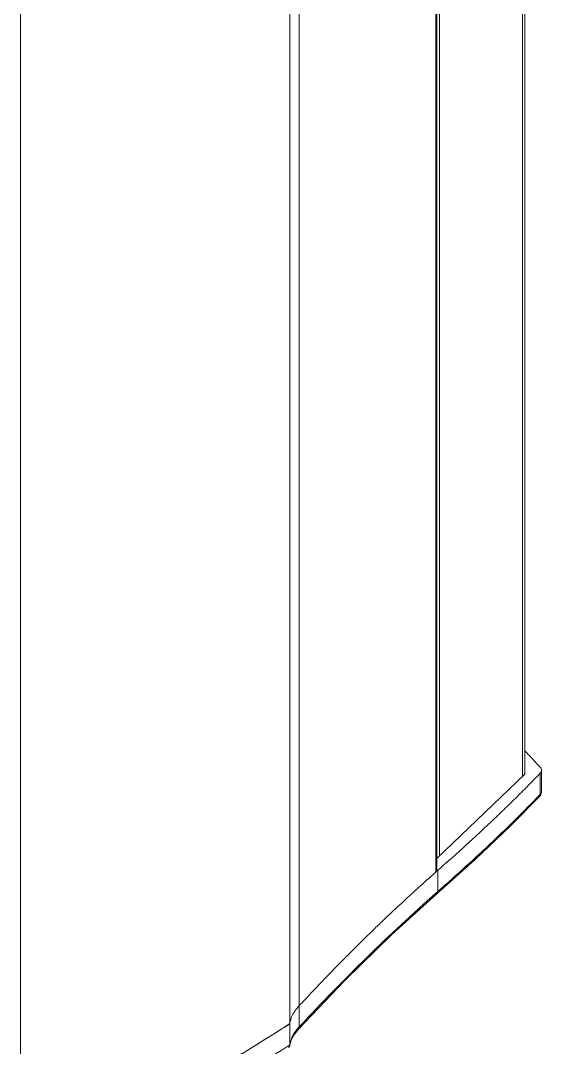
# Model space of a CAD drawing. Header units: millimetres. Extents: x 1177 to 2514, y 93 to 1038.
# Drawn here: x 2296.8 to 2373.5, y 417.2 to 568.2 of the extents above; entities that cross this region are included whole.
import ezdxf

# ---------------------------------------------------------------- set-up
doc = ezdxf.new("R2010")
doc.units = ezdxf.units.MM
doc.header["$LTSCALE"] = 0.1
doc.layers.get('0').update_dxf_attribs({"lineweight": 13})

msp = doc.modelspace()

# ---------------------------------------------------------------- linework, layer by layer
for p, q in [((2370.75, 906.9), (2370.75, 457.06)), ((2371.07, 907.23), (2371.07, 457.37)), ((2358.49, 445.35), (2358.49, 895.43)), ((2357.98, 894.98), (2357.98, 442.98)), ((2358.1, 443.23), (2358.1, 895.09)), ((2337.88, 420.23), (2337.88, 875.34)), ((2336.51, 872.7), (2336.51, 417.59)), ((2296.85, 850.15), (2296.85, 395.04)), ((2371.74, 460.11), (2371.93, 459.91)), ((2373.34, 457.53), (2373.34, 454.42)), ((2373.53, 457.96), (2373.53, 454.85)), ((2371.07, 457.37), (2363.99, 450.61)), ((2373.34, 454.42), (2373.12, 454.2)), ((2373.34, 454.42), (2373.13, 454.19)), ((2373.22, 454.09), (2373.22, 454.09)), ((2363.99, 450.61), (2358.1, 444.99)), ((2367.03, 451.24), (2366.8, 451.01)), ((2365.48, 449.76), (2365.11, 449.43)), ((2359.91, 444.69), (2359.71, 444.51)), ((2358.7, 443.62), (2357.95, 442.96)), ((2358.29, 443.26), (2358.29, 440.14)), ((2356.24, 441.44), (2356.04, 441.26)), ((2358.29, 440.14), (2358.04, 439.93)), ((2358.29, 440.14), (2358.05, 439.93)), ((2358.16, 439.81), (2358.16, 439.81)), ((2336.51, 420.7), (2336.44, 420.66)), ((2336.51, 420.7), (2336.44, 420.66)), ((2337.76, 419.91), (2337.76, 419.91)), ((2336.51, 417.59), (2336.18, 417.38)), ((2336.51, 417.59), (2336.19, 417.38)), ((2336.51, 417.59), (2336.51, 417.57))]:
    msp.add_line(p, q)
for points in [[(2358.16, 439.81), (2363.77, 444.85), (2368.93, 449.74), (2373.22, 454.09)], [(2337.76, 419.91), (2344.59, 427.02), (2351.52, 433.78), (2358.16, 439.81)], [(2336.51, 417.57), (2336.67, 418.27), (2337.15, 419.15), (2337.76, 419.91)]]:
    msp.add_lwpolyline(points)
for centre, radius, start, end in [((2325.65, 416.81), 63.24, 43.2068, 44.087), ((2232.62, 328.85), 191.26, 42.629, 43.2516), ((2265.54, 560.05), 148.77, 315.8286, 316.4372), ((2256.12, 569.17), 161.88, 315.5148, 315.8357), ((2250.16, 575.02), 170.23, 315.2736, 315.5166), ((2372.43, 454.85), 1.1, 316.4454, 0), ((2217.91, 607.58), 216.05, 313.6451, 314.333), ((2372.94, 454.36), 0.386, 316.5071, 320.6635), ((2200.41, 625.89), 241.38, 313.142, 313.5743), ((2143.79, 687.87), 325.33, 311.3442, 311.581), ((2519.81, 259.09), 244.96, 131.3567, 131.893), ((2539.01, 238.09), 273.42, 133.2499, 133.6812), ((2542.01, 234.94), 277.77, 133.6805, 134.0634), ((2547.19, 229.61), 285.2, 134.0651, 135.1899), ((2560.17, 216.79), 303.45, 136.8773, 137.1024), ((2343.78, 414.74), 8.07, 137.0943, 139.4216)]:
    msp.add_arc(centre, radius, start, end)
for points, knots in [([(2373.53, 457.96), (2373.53, 457.88), (2373.49, 457.72), (2373.4, 457.59), (2373.34, 457.53)], [0, 0, 0, 0, 0.4818, 1, 1, 1, 1]), ([(2373.35, 458.39), (2373.4, 458.33), (2373.49, 458.2), (2373.53, 458.04), (2373.53, 457.96)], [0, 0, 0, 0, 0.517496, 1, 1, 1, 1]), ([(2371.1, 455.23), (2370.92, 455.05), (2370.19, 454.31), (2369.46, 453.58), (2368.9, 453.04)], [0, 0, 0, 0, 0.245009, 1, 1, 1, 1]), ([(2373.34, 454.42), (2373.34, 454.36), (2373.33, 454.25), (2373.28, 454.16), (2373.24, 454.11)], [0, 0, 0, 0, 0.508904, 1, 1, 1, 1]), ([(2373.34, 454.42), (2373.4, 454.48), (2373.49, 454.61), (2373.53, 454.77), (2373.53, 454.85)], [0, 0, 0, 0, 0.518117, 1, 1, 1, 1]), ([(2373.13, 454.19), (2372.07, 453.09), (2369.85, 450.83), (2364.95, 446.1), (2361.02, 442.55), (2358.29, 440.14)], [0, 0, 0, 0, 0.223408, 0.46563, 1, 1, 1, 1]), ([(2365.11, 449.43), (2364.7, 449.04), (2362.98, 447.44), (2361.24, 445.87), (2359.91, 444.69)], [0, 0, 0, 0, 0.242864, 1, 1, 1, 1]), ([(2357.98, 442.98), (2358, 443), (2358.06, 443.07), (2358.1, 443.16), (2358.1, 443.23)], [0, 0, 0, 0, 0.270717, 1, 1, 1, 1]), ([(2356.04, 441.26), (2355.67, 440.93), (2354.21, 439.61), (2352.76, 438.26), (2351.67, 437.24)], [0, 0, 0, 0, 0.247395, 1, 1, 1, 1]), ([(2358.04, 439.93), (2354.58, 436.88), (2347.69, 430.48), (2341.13, 423.74), (2337.88, 420.23)], [0, 0, 0, 0, 0.490729, 1, 1, 1, 1]), ([(2358.29, 440.14), (2358.29, 440.08), (2358.27, 439.96), (2358.2, 439.85), (2358.16, 439.81)], [0, 0, 0, 0, 0.517509, 1, 1, 1, 1]), ([(2344.85, 430.61), (2344.33, 430.08), (2342.26, 427.98), (2340.21, 425.84), (2338.69, 424.21)], [0, 0, 0, 0, 0.249276, 1, 1, 1, 1]), ([(2336.51, 420.7), (2336.53, 421.15), (2336.88, 422.13), (2337.49, 422.93), (2337.88, 423.34)], [0, 0, 0, 0, 0.442653, 1, 1, 1, 1]), ([(2296.85, 398.15), (2303.6, 401.53), (2317.02, 408.72), (2330.06, 416.57), (2336.51, 420.7)], [0, 0, 0, 0, 0.496283, 1, 1, 1, 1]), ([(2336.44, 420.66), (2335.36, 419.97), (2330.99, 417.2), (2326.57, 414.51), (2323.22, 412.54)], [0, 0, 0, 0, 0.248444, 1, 1, 1, 1]), ([(2337.66, 419.99), (2337.49, 419.79), (2337.18, 419.39), (2336.73, 418.62), (2336.53, 417.99), (2336.51, 417.59)], [0, 0, 0, 0, 0.290524, 0.554591, 1, 1, 1, 1]), ([(2337.88, 420.23), (2337.88, 420.17), (2337.86, 420.06), (2337.8, 419.95), (2337.76, 419.91)], [0, 0, 0, 0, 0.507888, 1, 1, 1, 1]), ([(2336.19, 417.38), (2332.99, 415.34), (2326.53, 411.34), (2316.7, 405.59), (2306.81, 400.14), (2300.16, 396.7), (2296.85, 395.04)], [0, 0, 0, 0, 0.251147, 0.503801, 0.754555, 1, 1, 1, 1]), ([(2336.51, 417.57), (2336.51, 417.49), (2336.47, 417.34), (2336.36, 417.24), (2336.3, 417.2)], [0, 0, 0, 0, 0.505041, 1, 1, 1, 1])]:
    msp.add_open_spline(points, degree=3, knots=knots)

doc.saveas('drawing.dxf')
